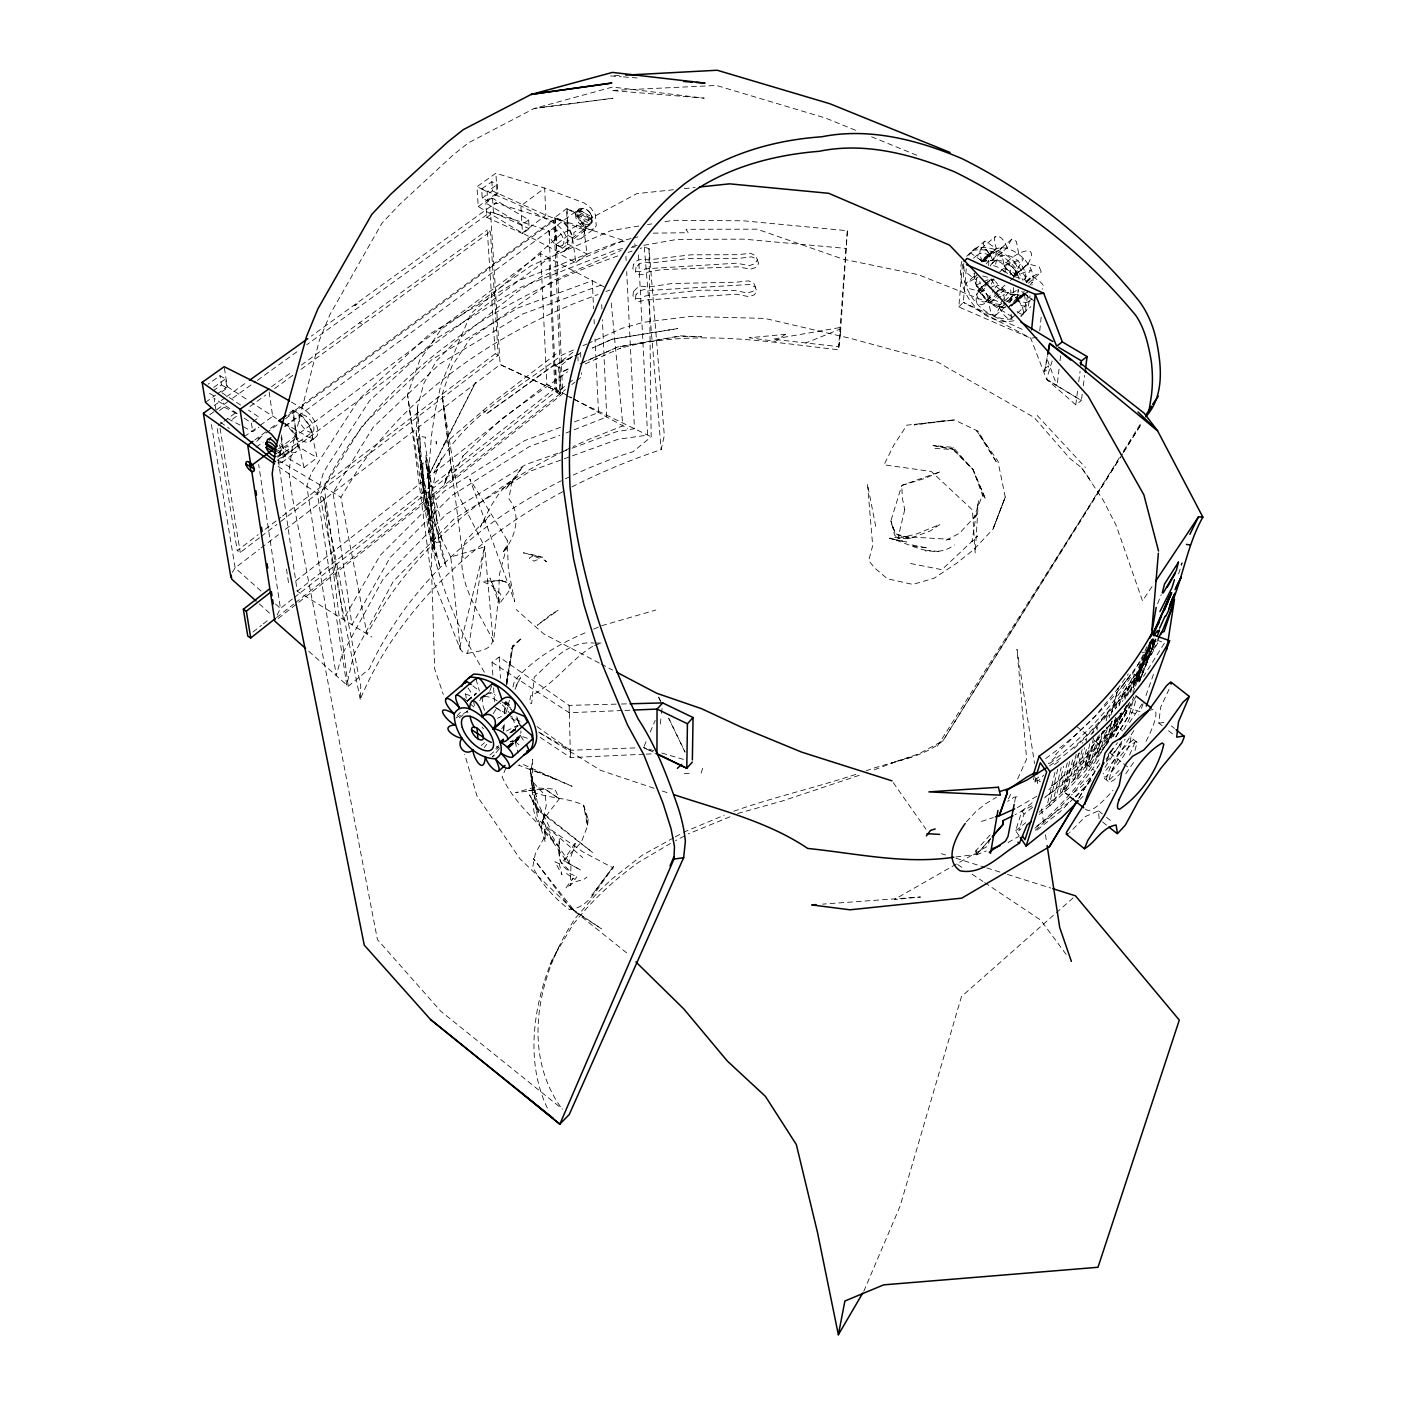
<?xml version="1.0" encoding="UTF-8"?>
<svg xmlns="http://www.w3.org/2000/svg" width="1405" height="1405" viewBox="0 0 1405 1405"><rect width="100%" height="100%" fill="white"/><g stroke="black" fill="none" stroke-linecap="round" stroke-linejoin="round"><path stroke-width="0.75" stroke-dasharray="5 3.75" d="M559.243 852.607L559.295 838.381C558.839 850.236 556.573 865.111 569.833 871.135L560.191 861.177L559.243 852.607L559.208 856.119M974.315 273.202C973.384 289.939 988.172 307.238 1005.19 307.396M452.709 477.63L452.638 479.614L442.013 394.594L451.813 366.301L469.762 339.149L553.728 280.28L621.115 250.389M585.218 363.93L620.589 348.124L619.728 348.422C691.523 328.436 766.111 341.52 838.539 349.775L840.699 328.875L805.803 342.961M988.699 265.703C987.908 226.872 1041.825 259.416 1031.902 285.075M1011.846 305.166L1025.404 293.434L1011.108 305.939L1017.062 299.897L1018.291 289.553L1017.238 299.072L1023.613 293.505M1027.441 295.911L1025.509 310.417L1020.978 316.283L1028.074 308.134L1029.988 295.823M510.12 746.547L518.287 739.329L520.57 735.957L520.992 730.916M562.755 491.715A554.466 399.845 -0.6 0 0 360.224 699.304L360.769 686.255L323.853 498.073L276.364 465.073M840.471 332.704L840.699 328.875L838.539 349.775M1099.149 818.676L1098.429 810.861L1085.503 816.463L1069.539 832.621M840.471 332.476L847.391 230.719L743.561 220.813L673.311 220.304L662.563 222.095M503.271 730.653L503.57 726.315M504.483 713.283L505.256 702.43M961.863 261.4C953.468 291.362 983.676 327.945 1015.095 320.481M847.391 230.719L838.662 346.684L772.943 339.22L840.857 327.383M503.324 730.846L503.815 724.471M504.658 713.863L505.484 703.238M506.994 684.112L513.018 645.65L522.045 637.782L511.789 648.32L506.169 684.13L513.018 645.65L511.789 648.32M1036.995 337.376L1030.743 338.201L958.825 306.94L962.566 262.928M966.236 268.864L963.338 302.391L958.825 306.94M591.259 218.39L577.929 211.558L578.07 215.334L591.365 222.148L592.014 216.95A7.921 4.654 54.5 0 0 586.096 209.327A7.921 4.654 54.5 0 0 580.493 211.066L576.191 211.909L580.493 211.066L592.014 216.95M1086.188 741.506L1086.486 738.415L1082.184 743.192M1039.735 330.825L1041.281 316.213M1162.093 725.683L1158.862 723.136L1160.512 707.558L1169.469 688.362M1010.16 274.976L1011.143 266.054M660.315 724.049L661.281 715.602M661.509 713.494L662.229 707.154M506.485 685.043L507.837 673.504M503.657 731.039L504.658 722.75M1059.054 369.111L1057.034 385.866L1081.393 400.53L1075.773 404.833L1046.567 379.315L1030.743 338.201L963.338 302.391L1025.123 330.702M1060.055 360.734L1060.828 354.446M1097.077 730.003L1097.446 727L1092.493 733.533M1149.501 642.7L1149.027 646.599L1150.572 644.315L1149.834 646.739L1152.996 638.608L1133.273 688.064M1075.773 404.833L1077.653 390.168M1078.724 381.791L1080.076 371.324M1082.201 394.261L1081.393 400.53L1046.567 379.315L1052.24 360.646M1083.29 385.883L1084.642 375.416M1109.458 717.586L1109.862 714.653L1107.807 716.445M638.871 226.012L610.894 230.648L531.195 265.615L441.188 329.227L419.726 360.242L407.538 394.629L430.018 566.742L433.969 582.144L460.278 649.18L463.106 652.324L467.566 653.413L484.707 546.791L458.276 494.929L442.013 394.594L463.351 560.191M1045.619 367.847L1048.727 365.897L1047.603 369.48L1044.512 371.429L1047.656 355.658M1119.188 704.976L1119.662 702.149L1115.254 708.998M1044.512 371.429L1047.305 356.378M1014.568 802.273L1015.797 795.862L1017.361 796.793L1014.147 797.162L1007.648 801.377M963.848 263.438C958.561 291.397 986.152 323.449 1015.095 318.777M1154.682 640.75L1145.777 665.496L1155.454 641.488M538.15 812.582L538.782 809.631L529.562 794.896L538.15 812.582L534.708 795.81C528.807 816.814 543.7 833.183 558.277 845.986L542.558 820.485L546.246 805.75L545.298 795.581L530.967 779.933L536.499 796.653L530.106 768.781L572.098 786.273L523.538 764.601L518.568 765.216L555.168 778.862M1034.589 774.77L1033.184 781.127L1038.699 780.653L1043.792 774.98M1035.836 777.72L1034.888 781.97L1040.455 781.479M571.905 486.938A554.466 399.845 -0.6 0 1 661.14 449.635L664.319 435.48L649.04 248.685L644.315 247.157A596.826 400.443 -0.9 0 0 640.241 248.439M1054.944 772.451L1047.673 803.045L1048.429 805.03L1054.013 797.302L1061.179 767.622M1057.772 769.132L1049.482 803.923L1050.255 805.838L1055.875 798.093L1063.603 766.234M1067.273 762.827L1060.529 791.015L1061.197 792.841L1066.219 785.518L1073.139 757.91M1069.697 761.545L1062.443 791.788L1063.111 793.614L1068.415 785.781L1076.195 754.362M512.948 687.027L514.423 681.039C533.76 657.997 560.665 643.086 588.028 631.6M1079.093 753.08L1072.805 778.563L1073.367 780.284L1078.338 772.364L1084.607 747.671M1082.166 749.515L1074.807 779.301L1075.369 781.022L1080.375 773.084L1086.68 748.356M459.734 647.09L484.707 546.791L450.777 557.047L460.278 649.18M1093.512 738.169L1086.522 769.009L1091.246 760.983L1097.621 736.712M1112.005 721.222L1106.666 742.209L1110.898 733.99L1115.64 717.411M1089.823 743.754L1084.414 768.289L1089.121 760.281L1094.407 740.207M1102.451 731.408L1096.515 753.941L1097.27 754.907L1101.362 747.32L1106.754 727.491M506.204 712.423L509.4 700.322M1099.184 734.85L1094.671 754.748L1099.132 746.652L1103.452 730.811M1115.781 737.01L1129.392 714.495L1133.888 697.582M1138.401 680.687L1147.393 646.862M1106.139 720.923L1107.632 714.039L1102.978 720.73M1107.491 727.685L1104.33 741.559L1108.545 733.34L1112.093 720.923M1110.881 715.18L1118.24 688.099L1128.285 673.979M1148.886 651.867L1152.223 639.749M673.61 837.837L642.331 855.153L611.948 878.95L598.161 891.947L575.47 918.115C538.765 972.155 520.342 1051.063 561.298 1107.895M1115.658 708.506L1117.326 701.552L1111.864 712.212L1118.24 688.099L1095.777 715.461L1055.541 754.538L1057.403 755.293L1048.358 763.6M1155.718 639.468L1152.574 647.617L1154.752 640.013M1152.574 647.617L1155.086 638.906M1114.885 720.502L1113.779 725.928L1117.73 717.621M1119.188 705.784L1122.771 693.631L1126.845 686.641L1122.613 701.464M1118.538 716.919L1116.22 726.561L1122.051 712.177M1148.693 645.404L1151.31 639.415L1133.22 688.187M974.087 276.293L966.096 283.143L968.08 288.271L979.039 291.257L993.388 278.84L994.389 280.21L991.227 282.967M1124.053 697.986L1129.286 687.203L1126.915 695.984M552.516 958.807C532.952 1006.437 524.592 1063.884 548.986 1111.408M1129.989 691.734L1133.027 681.917L1136.873 674.751L1131.886 691.12M1124.931 699.339L1130.516 681.355L1134.327 674.189L1128.022 694.474M701.13 773.031L702.64 768.254M1019.134 835.835L1015.657 830.741L1021.892 810.948L1033.694 801.623M1032.605 807.331L1024.052 814.092L1018.801 830.671L1022.208 827.966M1028.407 283.23L1041.193 272.043L1039.243 266.827L1027.968 263.859L1013.549 276.381L1030.796 270.059L1022.752 281.685M485.024 411.858L483.004 410.383L486.797 413.544L553.675 365.212L573.1 356.554M1132.869 693.104L1152.118 639.644L1135.556 686.062M1130.164 692.542L1139.525 664.723L1142.845 657.821L1132.816 686.975L1148.148 646.318M452.673 479.404L456.221 468.919L455.642 470.341L463.439 455.343L462.052 457.029L501.322 418.953L567.532 371.851M1049.676 763.565C1089.876 732.093 1126.669 692.753 1147.358 645.72M1039.208 814.479C1078.127 782.638 1114.147 743.561 1133.73 696.827M1074.07 748.461C1106.455 717.2 1139.227 682.356 1153.891 638.994L1164.64 642.84L1143.477 676.508M1121.313 772.258L1114.393 779.687L1109.669 782.445L1102.486 776.93L1105.612 776.93L1111.654 771.661L1121.875 742.507L1125.194 739.293M1143.09 703.694L1140.228 711.808L1129.796 708.085M1145.971 695.58L1154.576 671.239M491.61 685.974L489.502 691.927L479.527 700.48M1152.539 639.293L1142.722 664.688L1151.573 639.96M1138.823 681.144L1149.29 652.412L1153.277 645.194M591.365 222.148L592.102 220.199L580.599 214.315L575.699 217.09A9.168 5.374 54.4 0 0 587.325 226.258A9.168 5.374 54.4 0 0 583.865 212.506A9.168 5.374 54.4 0 0 575.681 217.055L580.599 214.315A7.921 4.654 54.5 0 0 586.5 221.902A7.921 4.654 54.5 0 0 592.102 220.199M991.403 284.161L993.388 278.84M1145.865 656.908L1152.434 639.661M1155.771 639.31L1139.35 681.618L1155.788 639.872M1130.182 691.734L1145.356 655.046L1136.171 680.793L1144.776 658.84M1026.879 282.668L1024.842 279.419L1013.549 276.381C1022.208 267.617 1014.041 256.834 1004.189 266.002C996.619 252.9 966.218 270.726 992.562 251.442L981.305 261.084M1145.918 664.846L1155.876 639.064M1027.968 263.859C1042.071 239.201 1009.229 255.253 1004.189 266.002L1013.444 276.258L1027.863 263.719M1152.205 639.415L1145.11 657.487L1148.307 658.26L1155.507 640.171L1152.346 648.741L1149.413 647.565M1129.673 702.114L1124.861 714.337L1113.164 736.729M1157.615 603.746L1161.215 594.614M1136.399 680.775L1144.285 660.93M1126.863 706.469L1123.719 713.301L1123.684 712.212M1139.35 681.618L1147.428 661.579M1134.994 750.498L1137.031 742.279L1129.883 736.677M863.776 1291.318L900.078 1206.157L961.477 996.567L1073.842 897.251M646.037 741.787L643.543 747.618L653.378 752.307M650.216 732.075L655.204 720.414M505.905 768.131L502.147 776.86C517.795 811.651 553.921 832.059 570.957 866.393L570.254 885.8L573.047 878.143L565.794 888.136L574.329 882.024L583.936 879.39L586.904 877.071M553.5 958.351L558.733 947.567L549.425 966.113M1154.576 640.223L1152.012 646.124L1154.647 640.136M1142.687 673.627L1138.753 682.022M1049.5 765.883C1091.492 738.082 1121.155 697.038 1148.465 655.626L1151.134 654.87L1157.176 641.295M1018.643 253.515L1016.377 241.484L1012.232 238.938L997.006 251.6L992.492 260.347L982.165 261.067L1001.572 247.754L992.492 260.347C989.085 247.104 974.561 241.625 982.042 261.084L996.654 248.667M1011.53 239.149L1006.999 247.912L992.492 260.347M1119.978 713.406L1122.507 714.337L1126.617 705.31M990.402 838.715L986.767 846.688L894.177 899.604L920.486 896.987L822.61 904.117M1008.509 798.901L1012.144 790.945M1017.571 779.002L1026.633 759.086L1016.992 649.268L1034.537 763.582M997.813 293.294L988.33 301.548L991.192 314.018L995.355 315.545L999.745 307.151L1004.452 303.023M514.985 689.311L520.447 677.649L514.458 688.836M1122.174 713.758C1101.889 757.681 1072.068 797.39 1034.783 828.318M277.189 615.004L280.438 608.4L292.486 598.916M1106.49 760.614L1113.989 745.598M1148.465 655.626L1140.474 671.169L1118.24 701.323M1104.962 767.358L1121.822 741.348M1009.721 302.795L1013.989 294.628L1024.544 294.014L1034.818 301.373M1129.585 755.065L1134.854 742.595L1133.73 739.715C1120.259 748.285 1109.335 764.302 1106.315 779.986L1109.406 779.951L1119.1 770.484M1178.584 573.89L1182.237 562.773L1180.938 564.371M953.187 447.37L952.467 448.722L932.99 445.49L953.187 447.37L972.963 469.463L985.66 499.425L972.963 469.463L952.467 448.722L972.963 469.463L983.623 498.195L983.114 493.313L973.384 518.919L976.405 514.985L959.562 533.215L945.495 540.539L950.219 539.362L904.451 536.605L889.33 538.291C910.598 543.366 933.359 560.577 954.452 544.964M1122.507 714.337L1128.461 703.571M1151.134 654.87L1159.09 640.522M508.592 748.075L518.48 739.522L520.131 736.606L508.68 746.722M1013.444 276.258L1023.595 258.362L1004.189 266.002L1001.853 253.936L997.006 251.6M963.918 266.37L964.076 270.621L974.28 278.963L966.096 283.143M983.412 261.049L989.84 255.534C980.286 250.248 972.646 254.99 982.113 261.207M1006.999 247.912C1003.592 234.635 989.155 229.349 996.531 248.703L985.116 241.045L969.292 254.112L968.625 256.36M555.361 954.03L573.064 924.508C591.839 900.447 614.213 879.758 639.029 862.055L670.431 843.457M1079.339 752.957L1077.319 756.329A59.133 12.592 -56.1 0 0 1065.148 792.947L1068.538 795.652M1106.244 744.334L1113.726 729.862L1114.464 724.418L1111.373 724.207L1106.385 728.299M1078.654 798.339L1097.814 766.656M1115.851 736.852L1129.392 714.495M1099.922 763.301L1078.425 798.865M563.879 451.04A554.132 414.317 4.6 0 0 382.652 606.872L366.968 633.971L340.923 497.23L357.59 470.148A581.688 416.811 4.1 0 1 576.015 302.76L598.021 294.488M493.278 713.652L496.545 708.348M999.745 307.151C998.92 310.47 1013.462 327.681 1011.056 314M1017.466 313.069L1025.755 305.482L1024.544 294.014M1133.853 730.565L1120.61 751.886L1103.03 773.944M1025.018 292.907L1017.062 299.897C1031.85 307.115 1032.974 297.07 1021.646 291.608M1119.047 458.223L943.018 740.698C921.68 758.647 891.841 761.001 866.323 770.783M1123.684 450.777L1141.053 422.905M1122.665 453.78L943.018 740.698L919.046 753.765L891.192 763.143L914.392 756.031M1123.824 451.936L1141.211 424.17L1121.243 455.606M1126.757 705.415C1105.454 740.927 1077.126 772.311 1044.582 797.864M937.451 746.055L1120.066 457.468M1153.891 638.994C1127.021 686.343 1089.525 727.193 1045.267 758.823M1136.101 696.388L1107.579 742.191M1126.529 712.809C1106.473 746.389 1078.566 775.209 1045.742 796.459M232.229 572.432L235.144 567.883L259.398 549.285M1141.966 704.046L1128.795 723.645M984.87 288.464L980.11 292.591L987.013 300.249L994.038 289.676M995.214 287.92C999.166 279.156 1006.454 296.56 1013.989 294.628L1021.365 305.728L1025.387 306.079M1152.03 586.57L1142.493 600.883L1116.15 525.382L1102.995 499.829L1081.674 467.883L1069.837 458.469L1034.185 417.478L937.75 362.174L850.447 338.359L764.882 318.426L690.364 316.441L643.718 322.272L622.081 328.296L589.011 343.048M1114.464 721.801L1118.029 716.48M1091.018 734.569L1094.407 729.599A61.785 13.154 -56.1 0 1 1127.793 694.562M1105.05 746.09L1091.966 761.844L1087.171 764.531L1086.012 763.811C1087.136 750.498 1097.182 739.416 1105.278 729.353M1108.036 754.836L1112.374 748.461M1106.069 759.332L1115.131 746.02A61.89 12.627 -56.1 0 1 1117.449 742.841M1125.774 773.856L1134.485 761.071M501.726 728.844L505.185 723.786M1121.348 712.985C1103.364 743.105 1077.705 767.674 1049.114 787.625M1011.108 305.939L1024.456 293.68M1099.061 759.789L1087.382 776.192L1071.646 794.896M999.429 294.137L989.893 302.444L998.147 306.501L1008.281 292.345L1002.766 295.366M966.64 256.254L975.158 248.264C997.849 243.609 1019.608 261.067 1027.213 281.843M484.233 747.618L486.762 744.264M277.962 462.895L281.773 462.614C285.356 457.468 281.597 449.828 279.209 444.647M1106.35 761.932L1121.875 742.507M1111.109 723.171L1085.538 754.854L1048.885 789.645M588.361 225.327L591.558 221.41M976.914 274.959L974.28 278.085L974.087 273.132M986.117 263.964L988.751 260.838L985.362 262.77M1017.132 311.506C1028.161 320.867 1022.454 302.83 1017.062 299.897M499.267 748.918L492.259 756.996L497.107 752.571M1111.654 771.661C1119.697 761.598 1129.462 750.656 1130.937 737.467M955.944 856.945L976.897 854.275L990.788 838.416M990.121 834.992L975.579 851.009L976.334 854.872L990.472 838.75M1091.088 780.355L1074.93 797.882M1070.294 796.442L1054.698 813.003L1035.028 830.443M1017.238 299.072L1024.192 291.362M1029.76 285.18L1032.552 282.089L1028.987 283.968M456.959 715.988L461.226 711.369M581.74 238.025L593.911 228.927L596.282 225.696L595.369 214.508L590.803 207.94L584.41 203.075L544.666 188.059L495.895 173.237L476.927 186.742L478.244 206.535L522.309 233.019L557.17 251.214A17.44 10.046 54.3 0 0 567.638 243.364A17.44 10.046 54.3 0 0 556.046 224.045L520.869 205.885L476.927 186.742M966.377 821.785L975.79 811.704L985.467 803.836L996.444 797.232M988.804 281.527L991.456 278.875M1080.006 799.357L1083.009 796.354M1013.989 294.628L1006.015 301.636M1073.771 798.145L1060.353 811.51L1035.099 831.655M1075.264 796.67L1088.664 783.305M256.764 441.398L262.542 435.655L255.868 440.59M986.152 284.179C974.596 289.219 970.398 313.139 988.33 301.548M981.761 261.716L992.562 251.442L981.445 261.26M509.435 746.599L520.131 736.606M1026.282 282.194L1032.657 276.311L1041.193 272.043M510.612 732.637L518.111 725.77M1014.234 303.866L1028.39 291.186L1016.482 300.635M507.521 746.705L520.605 735.149L511.719 741.05M508.944 745.95L518.287 739.329M509.242 746.88L518.48 739.522M1028.741 301.566L1031.92 298.773M1011.143 318.654L1015.885 314.474M1023.016 313.631L1030.936 306.624M981.814 261.242L996.127 248.632M981.955 261.997L989.893 254.99M1000.975 290.554L1002.661 289.096L1004.821 300.389M489.941 755.117L498.09 747.969M1005.278 307.607L1001.185 307.221L1005.945 303.041M1007.543 301.654L1015.481 294.699M995.355 315.545L1008.017 304.428M509.102 746.02L520.57 735.957L531.476 739.662M508.505 747.355L515.038 741.612L519.938 745.546M509.734 733.041L517.971 725.841M1026.124 281.351L1032.499 275.766M511.631 732.181L516.566 727.86M998.147 306.501L1012.425 293.996M1026.282 281.896L1032.657 276.311C1034.677 278.805 1047.99 284.758 1042.106 289.237M1026.265 282.581L1032.64 276.996M495.789 748.408L498.793 745.774M481.265 745.563L484.532 742.718M1001.027 292.749L1004.206 289.974M1023.297 294.295L1008.983 306.782L1019.521 294.874L1008.439 302.338M1014.059 303.708L1025.211 293.979M1013.725 276.75L1028.144 264.21M987.013 300.249L993.37 294.699M994.968 293.329L1001.326 287.797M986.767 301.056L993.072 295.559M994.652 294.189L1005.681 284.583M1010.406 280.491L1015.077 276.416M977.634 290.94L983.957 285.478M985.537 284.109L991.877 278.647M999.78 271.797L1006.033 266.406M984.22 241.432L983.149 244.013L989.84 255.534M992.123 263.315L998.393 257.94M443.313 444.77L491.61 403.305L558.084 352.514M983.254 261.681L989.682 256.184M484.216 695.633L480.686 698.654A24.254 11.749 48.8 0 1 500.672 703.519M459.417 717.902L467.619 710.86M983.184 285.777L978.389 289.887L974.649 280.157L977.862 277.4M984.782 284.407L991.175 278.91A18.212 12.452 50.5 0 0 1016.5 290.326M467.689 700.27L475.979 693.174M467.76 700.955L476.172 693.859M981.024 248.703L995.565 236.339M973.56 258.151L978.389 254.042M467.812 700.41L476.19 693.438M467.444 700.937L475.821 693.947M511.701 732.585L515.003 729.827M1026.212 281.65L1032.657 276.311M467.637 700.673L475.873 693.877M308.766 651.27L348.229 686.272L369.445 668.798L371.956 663.019A537.939 421.518 10.4 0 1 561.456 480.738M649.04 248.685L651.165 436.85L633.111 451.707L626.419 453.762A537.939 421.518 10.4 0 0 573.24 475.066M1015.657 830.741L1025.703 822.786M1039.103 812.16C1074.105 784.201 1102.767 748.812 1125.054 710.052L1138.77 714.934M276.522 617.62L293.68 604.097M295.384 602.745L565.442 389.624M571.853 384.566L575.067 382.02M576.665 380.755L581.477 376.962L581.336 372.834M278.26 618.463L297.122 603.588M298.826 602.236L562.72 393.822L555.379 218.372L625.172 240.957L614.986 243.223L516.671 281.544L429.544 334.162L359.223 399.038L311.295 473.046L306.799 486.218L336.234 675.647L341.907 654.958L383.249 578.79L446.351 514.177L525.927 464.458L560.033 452.498M297.21 591.224L554.835 388.605L549.021 258.046L278.366 460.331L297.21 591.224L371.886 636.974M294.207 597.564L556.011 391.398L548.916 230.771L490.538 212.032L306.676 344.769M252.935 632.039L261.541 625.278M263.244 623.925L268.408 619.851M572.45 356.431L558.61 367.249L559.752 394.12L556.872 392.539L566.9 384.636M568.568 383.319L573.591 379.368M295.893 580.827L546.844 384.25L540.679 253.673L606.345 288.043M1034.783 780.109L1039.735 776.227M1054.593 764.601L1061.197 759.42M556.872 392.539L555.695 365.669L574.259 351.197M261.119 547.95L278.453 534.673M285.373 529.351L500.145 364.545L561.175 392.978L553.886 220.761L495.526 202.9L311.313 336.094M259.433 537.816L240.273 552.464L237.252 550.62L258.169 534.655M265.141 529.334L280.824 517.356M282.563 516.021L495.245 353.709L487.289 230.016L490.363 231.632L498.213 355.325L278.611 523.152M261.172 536.482L276.873 524.486M522.309 233.019L545.878 215.176L544.666 188.059L520.869 205.885L522.484 233.564L486.762 217.354L485.831 203.075L492.54 198.245L528.684 219.883L529.141 228.664L522.484 233.564M281.457 435.111L284.425 456.063L304.042 467.602L317.144 457.714L311.963 434.444A18.722 9.097 52.6 0 0 298.826 414.159L292.661 410.594L297.526 446.263L317.144 457.714M575.822 262.542L587.062 254.042L584.111 231.105A17.352 10.098 54.4 0 0 572.608 211.804L566.601 208.73L567.954 244.119L556.679 252.549L575.822 262.542L572.766 239.57A17.404 10.063 54.3 0 0 561.21 220.234L555.203 217.125L556.679 252.549M277.663 457.257L312.49 431.967A10.362 5.058 52.6 0 0 307.502 417.232A10.362 5.058 52.6 0 0 299.669 421.324A10.362 5.058 52.6 0 0 312.49 431.967M561.947 245.717A9.659 5.567 54.3 0 0 558.207 231.298A9.659 5.567 54.3 0 0 549.724 236.005A9.659 5.567 54.3 0 0 561.947 245.717L590.715 224.238L585.095 224.291A9.694 6.358 46.8 0 1 579.352 219.918A9.501 6.235 46.8 0 1 578.983 209.152L551.269 229.647M277.136 460.454L288.745 451.778A18.792 9.027 52.5 0 0 298.194 447.791A27.275 13.084 52.6 0 0 297.316 441.328A18.792 9.027 52.5 0 0 284.916 424.433M284.425 456.063L297.526 446.263M281.773 462.614L296.139 451.848M310.365 441.205L315.774 437.166M564.845 250.687L569.534 247.175M278.524 448.81L540.679 253.673M277.944 453.253L287.902 445.824L288.745 451.778L282.616 448.195L296.841 437.605L293.118 410.26L287.603 414.317M567.076 208.379L554.764 217.459L560.771 220.55A17.422 10.063 54.3 0 1 572.327 239.851A17.422 10.063 54.3 0 1 561.86 247.702L555.906 244.611L568.112 235.513L567.076 208.379L573.082 211.453A17.352 10.116 54.4 0 1 584.111 227.347A25.185 14.647 54.5 0 1 584.322 233.774A17.352 10.116 54.4 0 1 574.065 238.587L568.112 235.513M1020.873 316.002L1023.543 314.018M492.839 675.085L492.049 662.317L499.179 657.013L569.148 705.363L619.201 704.063M507.205 746.547L513.826 741.629L510.208 741.647M1036.82 826.158L1071.453 800.446M256.079 447.317L263.139 442.101M284.302 426.435L548.916 230.771M285.25 426.418L300.6 415.072M254.744 440.011L268.741 429.684M270.498 428.402L277.488 423.239M288.007 415.494L555.379 218.372M266.072 433.056L278.436 423.941M285.496 418.725L553.886 220.761M227.891 418.708L252.742 431.739L258.924 427.19M252.953 421.746L259.152 417.197L248.492 410.207M528.684 219.883L522.01 224.765L485.831 203.075M222.183 422.571L216.897 426.418L237.252 550.62M223.939 421.289L236.268 412.35M271.481 386.761L292.609 371.429M301.408 365.037L487.289 230.016M232.369 419.305L239.412 414.176M249.967 406.502L265.808 394.981M274.607 388.57L293.961 374.485M301.004 369.375L490.363 231.632M486.797 413.544L553.447 365.686L572.959 356.852M209.767 414.721L230.912 399.459M232.668 398.177L255.587 381.651M257.343 380.386L299.634 349.845M219.514 410.453L224.168 407.099L223.5 402.989M486.762 217.354L493.436 212.524L492.54 198.245M221.937 391.767L227.013 388.114L225.555 378.911L219.988 375.697L208.116 384.162M487.676 200.915L497.879 193.609L497.317 184.477L491.873 181.684L481.652 188.99L482.249 198.105L487.676 200.915L487.096 191.8L497.317 184.477M496.457 202.619L494.279 204.199L497.335 202.706M212.998 390.941L221.463 384.882L219.988 375.697M482.249 198.105L492.452 190.799L491.873 181.684M205.464 402.357L215.545 395.104M217.231 393.909L227.311 386.656L224.168 366.687M478.244 206.535L497.089 193.012L495.895 173.237M213.683 387.411L225.555 378.911M214.122 405.588L224.73 398.001M226.486 396.754L247.702 381.58M244.277 436.656L258.467 426.523M260.241 425.258L272.675 416.372L268.741 389.027M1001.185 307.221L1006.63 303.55M1032.025 805.82L1014.972 814.76M480.475 697.653L489.502 691.927L495.702 695.194M1036.785 796.266L1016.623 808.015M455.993 717.973L470.991 709.226M683.445 832.304L724.242 815.216M1008.07 842.526L1018.853 836.379M969.696 253.761L971.399 253.48L982.042 261.084M684.516 835.975L675.524 840.664M989.893 302.444L1000.922 296.385M675.366 836.836L679.844 834.412M593.911 228.927L585.288 230.209L545.878 215.176L497.089 193.012M506.485 730.934L517.743 725.331M980.11 292.591L987.926 288.868M989.875 287.937L997.726 284.249L995.495 281.544M976.194 285.145L981.726 282.616M983.57 281.773L990.929 278.401M574.908 355.974L582.706 352.444M568.077 369.287L561.842 372.097L568.077 368.83M580.002 363.948L617.743 347L680.231 335.848L701.639 336.849L680.424 336.164L617.743 347L580.002 363.596M573.451 350.003L561.772 355.202C519.27 387.921 467.321 415.107 439.712 462.825C432.283 480.247 430.474 499.302 432.09 518.059L429.596 497.739L428.683 463.72L427.945 474.855L434.619 546.527L440.187 567.708L431.704 540.275L423.116 487.008L422.94 462.825L422.132 474.152L434.619 546.527L427.945 474.855M583.163 345.648L587.062 343.926M575.049 355.676L582.812 352.216M276.767 456.379L282.317 453.938M497.475 718.218L501.322 716.515M593.665 629.141L601.164 625.857L655.819 610.051M733.761 811.229C774.612 796.811 817.253 787.239 858.455 773.523M730.003 816.779L688.327 833.85M737.607 813.53L782.286 801.008L861.897 774.418M577.227 210.961L581.951 209.029M592.682 646.318C570.237 659.893 555.01 683.919 530.704 695.844L529.404 702.816L531.67 703.554L534.251 677.14C551.427 661.79 568.217 640.364 594.052 643.086M594.561 645.58L600.163 643.35M895.477 761.861L871.803 770.748M566.004 433.003L606.749 416.986L602.394 319.743M574.522 421.869L598.512 412.49L595.018 339.026M976.334 854.872L986.257 851.009M606.012 291.485L610.016 289.974M600.848 285.162L522.59 314.053L439.554 364.106L373.01 427.401L333.055 492.575L351.97 624.768L390.116 557.592L451.69 495.649L529.228 446.667L559.875 435.269M560.542 427.296L524.715 440.59L444.208 491.241L380.123 555.414L343.347 619.5L324.098 487.307L362.701 425.065L431.915 359.592L518.006 307.941L592.26 280.684L593.595 308.766M572.098 448.195L616.338 431.757L634.463 428.718L626.683 271.534M997.497 290.905L1002.661 289.096M562.053 451.795L568.077 449.688M981.41 821.416L993.388 817.517M1148.324 710.754L1153.066 709.349L1155.577 711.422A59.186 12.083 -56.1 0 1 1144.32 744.527M631.091 238.569L623.03 240.554L542.014 276.364L518.199 291.134L454.992 341.907L436.165 361.296L423.976 383.161L417.39 407.116L416.214 433.126L424.011 493.401L436.323 542.4L442.557 541.733L430.053 496.299L425.838 454.693L431.001 507.117L446.386 566.988L441.662 553.078L429.596 497.739M633.093 238.077L641.154 236.11M632.268 246.437L637.975 245.102L634.322 243.926M280.333 450.039L280.877 453.833L277.944 454.482A8.641 4.11 52.4 0 1 277.558 455.642M537.553 809.895L538.782 809.631L592.559 852.449L537.553 809.895L529.562 794.896M622.538 248.58L616.496 249.791L521.237 287.059L437.166 338.078L369.515 400.811L327.892 465.196L323.501 472.414L317.389 493.577L346.772 684.99L353.586 654.993L393.26 581.459L453.85 519.112L530.458 471.061L617.901 439.308L647.6 435.111L638.45 253.778M925.456 551.023L929.074 550.303L938.856 551.603M631.319 247.526L635.481 246.788M643.806 245.313L677.122 239.394L743.86 239.149L846.021 248.404M647.494 224.589L651.797 223.887M467.566 653.413C476.295 651.305 492.628 651.059 492.909 638.625L484.707 546.791M501.146 580.616L509.488 583.128L510.84 588.677L498.863 604.449L500.83 594.35L492.312 586.078L482.196 581.213L501.146 580.616L509.488 583.128M1158.862 723.136L1164.675 722.398M492.382 581.231L490.837 581.424L502.305 580.476M673.522 189.763L636.869 193.627L560.525 234.53L470.833 313.631L441.1 383.951L434.935 411.946L431.405 436.288L428.437 476.032L429.034 532.232L435.515 555.537L432.459 534.111L431.335 564.178L434.654 668.868L443.295 694.474M684.305 188.621L695.089 187.48M510.331 741.858L513.826 741.629M619.289 75.484L610.578 75.94L621.309 76.766M643.964 754.239L570.448 757.594L539.819 737.133M646.142 754.134L656.943 753.642M492.049 662.317L569.183 712.704L622.749 710.509M624.891 710.421L631.337 710.14M634.937 747.917L570.412 750.27L538.273 731.882M621.379 704.01L627.894 703.835M684.288 773.4L692.683 773.242M653.237 233.142L688.134 232.721L685.991 229.278L757.102 229.191L843.123 259.17L918.378 274.695L989.19 302.795L1015.411 318.759M595.983 643.069L601.761 643.016M935.028 448.476L953.925 449.565L932.99 445.49M623.469 76.924L638.485 78.065M972.541 250.494C993.651 246.138 1014.568 261.207 1022.858 280.262M910.598 563.51L941.894 569.675L977.652 535.99L971.926 541.786L978.407 500.514L975.193 553.078L972.418 509.91L931.269 471.448L884.026 464.809L893.914 444.981L906.892 425.153L954.522 419.972L978.143 431.247L997.076 463.088L976.668 430.738L997.866 460.945L1005.26 497.036L993.019 529.123L973.858 549.548L956.612 563.265L934.114 578.21L912.829 584.427L887.38 578.772L874.244 567.638L868.729 560.455L872.698 545.649L867.447 483.97L875.859 527.121M1141.949 652.183L1144.513 652.71M982.762 275.977L989.858 277.891M653.711 750.621L643.543 747.618L653.114 751.921M661.843 753.027L684.2 759.648M561.175 392.978L500.145 364.545L490.538 212.032M559.717 393.137L560.63 393.418L559.489 366.547M941.403 853.678L945.53 854.978M955.839 858.209L984.712 867.289M986.784 867.939L1005.348 873.769M1007.403 874.419L1050.712 888.03M465.143 693.965L472.256 696.318M654.045 788.258L600.831 770.449L539.52 732.795M662.229 790.997L668.359 793.035M1144.021 655.345L1147.727 656.662M855.522 130.261L825.402 118.002L716.515 85.459L611.245 90.482L704.221 98.139L612.527 87.057L534.093 108.536L468.866 142.59L454.184 154.041L399.775 204.322L381.967 223.149L330.017 314.386L319.163 340.871L292.433 446.386L288.903 472.361L292.398 497.089L377.418 939.541L440.749 1011.214L562.457 1109.125M871.592 136.812L919.783 156.447M493.436 212.524L529.141 228.664M1004.997 268.724L1016.114 274.116M566.601 395.701L572.415 398.546M574.346 399.477L651.165 436.85M492.452 190.799L497.879 193.609M481.652 188.99L487.096 191.8M567.954 244.119L587.062 254.042M224.168 407.099L239.447 415.09M599.268 663.072L543.665 633.848L516.197 609.577M601.182 664.073L612.685 670.132M555.695 365.669L558.61 367.249M1085.433 809.175L1088.278 810.72L1093.266 808.841A61.961 12.663 -56.1 0 0 1112.936 790.295M495.245 353.709L498.213 355.325M546.844 384.25L571.923 397.949M573.82 399.002L627.701 428.455M439.712 328.419L441.188 329.227M1065.166 792.947L1068.116 794.563L1073.174 792.771A61.855 13.172 -56.1 0 0 1094.284 772.908M359.504 322.834L362.613 324.555M494.806 707.014L506.151 713.494M508.03 714.583L521.273 722.152M291.467 402.146L304.727 409.786A18.704 9.115 52.6 0 1 317.811 430A18.704 9.115 52.6 0 1 308.345 437.131L283.933 422.94M293.118 410.26L299.265 413.825A18.722 9.097 52.6 0 1 312.402 434.057A18.722 9.097 52.6 0 1 302.936 441.17L296.841 437.605M221.463 384.882L227.013 388.114M276.434 418.567L249.089 400.934M209.626 393.365L215.176 396.614M275.521 448.95L280.842 452.076M274.028 449.793L280.877 453.833M278.366 460.331L340.923 497.23M1046.567 379.315L1057.034 385.866L1046.549 357.414M227.311 386.656L247.28 399.74M221.867 392.715L241.397 405.536M237.182 413.509L214.069 398.3L216.089 410.646M244.294 418.198L251.407 422.87L252.742 431.739M957.648 864.549L963.057 868.167M972.084 874.191L982.92 881.444M984.712 882.656L1040.666 920.064L1066.272 954.539M496.597 708.225L503.815 713.038M511.016 717.85L520.008 723.874M496.492 746.125L499.39 748.127M220.462 422.238L229.366 428.507M501.813 701.71L510.612 707.944M536.991 726.613L570.412 750.27L570.448 757.594L569.148 705.363L569.183 712.704M1137.031 742.279L1135.978 741.506C1122.525 750.112 1111.618 766.094 1108.563 781.777M1171.261 725.876L1174.457 728.405M1168.556 730.776L1175.037 735.886M1114.464 724.418L1122.7 730.934M1076.248 726.139L1088.085 735.535M1094.846 740.909L1103.311 747.636M1110.073 753.01L1121.91 762.406M1123.614 763.74L1130.375 769.115M1086.012 763.811L1094.249 770.379M472.835 685.816L477.735 689.732M1098.429 810.861L1104.874 816.006M1106.473 817.289L1112.9 822.434M1102.591 821.978L1107.368 825.806M626.648 952.871L569.903 907.402L533.391 858.631L574.979 911.546L601.358 928.758L569.903 907.402L574.979 911.546L519.973 858.789L476.91 795.792L464.669 754.222M540.17 821.205L582.724 857.612M463.773 698.144L468.55 702.342M470.131 703.729L474.908 707.927L473.696 701.991M261.031 591.048L235.144 567.883L211.207 423.344M275.573 604.062L280.438 608.4L258.678 464.493M259.293 603.904L270.638 614.073M1004.189 266.002L1013.549 276.381M505.818 701.534L510.63 706.013M504.904 702.324L512.878 711.404M504.852 702.395L511.596 709.876M1037.153 415.441L1085.398 467.461M1081.674 467.883L1091.861 482.143M893.246 782.638L925.93 829.126M1021.892 810.948L1024.052 814.092M468.041 688.029L472.835 695.124M520.57 735.957L524.135 741.26M484.444 672.205C449.565 616.321 427.348 552.903 423.116 487.008M685.008 752.184L668.552 718.096M450.777 557.047L423.766 503.095L407.538 394.629M658.664 697.214L662.422 705.011M669.008 718.675L684.99 751.851M658.594 697.126L660.403 700.937M518.937 722.89L516.917 718.341L519.604 724.4M467.935 712.809L467.549 711.562M476.032 679.23L479.368 691.032M515.038 741.612L518.164 753.098M439.8 516.285L425.276 460.752L437.096 520.465L424.749 441.943L425.68 437.289L419.937 436.34L420.745 473.731L434.619 546.527M976.106 850.464L976.897 854.275M360.224 699.304L319.971 495.368A596.826 400.443 -0.9 0 1 618.007 255.851M465.547 693.877L466.267 698.197M220.041 428.262L240.273 552.464M1036.855 778.669L1038.19 787.309M1041.491 808.876L1044.143 826.122M1045.46 834.746L1046.795 843.386M286.497 569.043L289.009 586.219M281.141 437.675L282.616 448.195M304.042 467.602L298.756 444.314A18.792 9.027 52.5 0 0 285.531 423.976M323.853 498.073L348.229 686.272M611.245 302.918L622.907 425.838L590.416 438.746A554.132 414.317 4.6 0 0 573.258 446.509M644.315 247.157L661.14 449.635M493.629 687.853L494.542 702.763M499.179 657.013L500.443 678.299M625.928 256.237L626.156 260.61M594.104 319.567L594.315 323.888M601.709 304.622L601.902 308.942M554.764 217.459L555.906 244.611M577.929 356.817L578.087 360.945M580.616 352.181L580.827 358.38M565.741 450.127A554.132 414.317 4.6 0 1 571.361 447.405M565.354 478.806A537.939 421.518 10.4 0 1 571.255 475.996M628.07 252.408A596.826 400.443 -0.9 0 1 632.11 251.056M280.842 443.559A9.993 4.759 52.4 0 1 283.529 452.445A9.993 4.759 52.4 0 1 277.61 453.13M279.419 451.04A10.379 4.092 59 0 1 278.805 457.117M578.965 208.923A9.694 6.358 46.8 0 1 590.363 213.244M590.135 213.384A9.501 6.235 46.8 0 1 590.469 224.15M995.653 264.175A18.177 12.469 50.6 0 1 1014.111 258.046A18.177 12.469 50.6 0 1 1024.614 282.159M1005.453 271.745A6.762 4.637 50.6 0 1 1008.281 265.422A6.762 4.637 50.6 0 1 1015.675 271.077A6.762 4.637 50.6 0 1 1012.829 277.382M990.279 266.089A18.212 12.452 50.5 0 1 1005.892 262.384A18.212 12.452 50.5 0 1 1019.222 280.139M1003.416 270.954A6.779 4.619 50.5 0 1 1007.596 273.536M997.55 301.32A20.812 14.155 50.5 0 1 979.724 281.562M993.511 265.685A20.812 14.155 50.5 0 1 1005.119 272.359M1013.304 287.603A20.812 14.155 50.5 0 1 1007.122 301.25M1000.729 304.358A20.829 14.155 50.5 0 1 976.651 277.698M1010.704 289.869A20.829 14.155 50.5 0 1 1007.631 301.46M483.496 728.826A7.938 3.811 48.7 0 1 482.196 727.21M502.235 704.889A24.254 11.749 48.8 0 1 509.207 712.844M512.368 718.043A24.254 11.749 48.8 0 1 515.038 731.584M484.655 710.315A24.236 11.767 48.8 0 1 494.718 694.685M505.765 701.833A24.236 11.767 48.8 0 1 511.49 708.085M516.706 716.691A24.236 11.767 48.8 0 1 518.726 723.206M1135.433 700.884A59.098 12.575 -56.1 0 1 1123.35 730.512M498.564 597.74L493.506 641.435C478.543 610.859 452.182 576.7 465.283 541.066L489.959 515.038L480.159 527.103C489.098 509.4 497.51 490.486 514.318 478.736L505.396 489.414L522.713 466.513L511.455 483.689L508.961 499.038C522.221 516.057 515.038 537.922 502.516 553.061L507.31 544.578L499.319 574.785L498.564 602.201L489.976 578.035L498.564 597.74M532.671 759.28L532.53 794.422L530.669 773.505L532.671 759.28M544.929 829.108L544.824 836.66L535.375 853.344L532.741 867.219C541.645 883.815 554.501 898.445 569.517 909.632C591.048 907.595 600.04 882.164 613.3 867.991L583.233 852.08L550.549 829.424L537.237 801.675L530.106 768.781L537.43 817.113L545.298 842.122L544.929 829.108M588.168 819.168L587.501 826.14L581.231 842.438L563.616 860.527L580.932 870.239L563.616 860.527L576.015 841.7L568.445 863.829L553.412 842.701L542.558 820.485L545.281 814.637L541.066 827.475L542.558 820.485L559.348 798.848L554.922 789.101L533.004 787.661L515.653 792.648L544.912 789.013L559.348 798.848L544.912 789.013L528.737 790.506C546.58 798.532 566.092 796.986 583.584 805.17L588.168 819.168M633.497 264.316L632.847 268.741L635.692 271.534L640.715 271.551L645.65 268.812L736.483 263.192L749.287 265.598L754.942 263.719L757.435 259.837L755.644 255.675L750.34 253.216L737.924 254.691L691.067 254.814L648.074 259.89L642.647 258.959L637.343 260.434L633.497 264.316M633.55 291.502L632.917 295.858L635.727 298.598L640.662 298.598L645.527 295.893L701.569 290.132L734.973 290.572L747.583 293.013L753.15 291.204L755.609 287.393L753.853 283.301L748.619 280.842L736.378 282.212L671.959 283.511L647.916 287.129L642.559 286.234L637.343 287.691L633.55 291.502M636.026 267.354L635.376 271.78L638.186 274.625L643.156 274.678L648.056 272.008L662.089 269.567L737.959 266.81L750.604 269.216L756.189 267.336L758.665 263.455L756.909 259.293L751.693 256.834L739.416 258.292L687.15 258.625L650.48 263.086L645.106 262.103L639.837 263.525L636.026 267.354M636.008 294.593L635.359 298.931L638.133 301.706L646.23 300.003L736.378 294.207L748.83 296.648L754.345 294.857L756.786 291.046L755.047 286.936L749.901 284.477L650.234 290.361L644.948 289.395L639.767 290.817L636.008 294.593M904.75 509.576L897.883 538.519L910.563 538.308L930.338 530.932L940.05 524.381L916.727 533.918L897.883 538.519L894.581 534.989L890.893 520.921L901.764 485.428L940.7 471.553L924.174 478.648L901.764 485.428L902.361 498.318L904.75 509.576M445.719 479.562L444.208 485.287L451.233 467.514L445.719 479.562M435.269 469.639L434.145 472.87L441.925 457.995L435.269 469.639M1005.26 497.036L993.019 529.123L1005.26 497.036M449.881 432.705L428.437 476.032L475.575 382.441L449.881 432.705M436.34 444.138L436.182 441.381L436.34 444.138M576.77 876.755L574.979 879.548L566.25 873.33L569.447 873.26L576.77 876.755M1130.674 674.523L1120.435 688.626L1130.674 674.523M613.405 866.516L591.804 895.248L613.405 866.516M551.375 614.161L537.325 625.243L558.189 610.227L551.375 614.161M585.288 230.209L574.065 238.587L573.855 232.668L585.095 224.291L585.288 230.209M357.274 303.726L354.85 305.482L357.274 303.726M785.36 334.32L775.63 341.345L749.462 337.762L785.36 334.32M533.162 555.783L529.264 558.136L533.865 561.157L539.977 558.663L533.162 555.783M611.948 339.22L592.453 348.036L611.948 339.22L677.667 328.594L611.948 339.22M546.036 106.798L534.093 108.536L612.984 98.245L546.036 106.798M942 421.008L914.093 424.872L954.522 419.972L942 421.008M906.471 541.944L889.33 538.291L906.471 541.944M910.563 538.308L905.347 537.694L895.371 533.742L890.893 520.921L895.371 533.742L910.563 538.308M926.562 547.845L914.602 546.457L910.826 544.666L926.562 547.845M535.937 555.449L523.345 552.832L540.855 557.346L546.422 561.824L542.576 557.223L535.937 555.449M559.225 863.724L554.957 861.774L561.982 874.718L559.225 863.724M507.24 540.293L469.779 479L514.722 601.779L508.347 569.078L507.24 540.293M586.64 817.64L583.584 805.17L587.501 826.14L586.64 817.64M430.896 520.904L416.214 433.126L430.896 520.904M424.011 493.401L419.041 447.756L417.39 407.116L424.011 493.401M976.668 294.716A6.814 4.601 50.4 0 0 985.766 301.724A6.814 4.601 50.4 0 0 984.185 291.538A6.814 4.601 50.4 0 0 976.668 294.716"/><path stroke-width="1.5" d="M1013.005 815.725L1003.205 820.573L1003.205 824.226L992.176 836.836M630.072 703.782L662.721 702.922L693.051 717.534L687.431 723.768L686.799 768.254L657.312 754.186M692.366 759.929L693.051 717.534M1151.907 629.949L1158.37 553.184M696.441 82.456L705.029 83.106L612.44 72.41L531.143 94.451L463.351 129.611L447.721 141.993L391.029 193.96L371.798 214.385L317.864 308.889L306.43 336.761L275.995 446.86L272.184 473.889L275.187 499.249L364.264 945.144L430.597 1019.573L559.84 1124.193L673.943 859.052L674.488 846.583L671.046 828.669L663.107 803.555L643.824 754.748L627.491 724.91L602.885 665.777L592.243 632.057L583.865 604.554L573.539 558.593L562.808 484.128C560.121 425.785 566.268 365.124 594.104 312.788C613.651 263.315 642.788 216.756 684.938 183.581C724.594 154.515 772.943 140.131 821.697 136.794C869.291 127.223 918.062 140.008 961.828 158.554C1030.251 192.608 1091.105 241.607 1139.104 301.056C1148.061 313.069 1153.593 327.031 1156.631 341.661C1161.654 367.091 1164.288 396.105 1145.83 416.758M1031.604 329.859L1035.239 294.365L966.5 264.632M465.16 683.216L466.776 681.39L471.184 684.516M1080.884 365.054L1081.411 360.857L1087.101 356.571L1062.338 341.889L1043.704 293.259L967.132 258.38L964.093 261.418M1085.468 369.129L1087.101 356.571M485.691 757.26C487.43 767.306 507.082 782.322 495.438 758.841C509.734 775.683 515.74 767.868 500.9 753.221C522.941 765.743 509.523 746.073 500.11 742.262C518.094 740.856 499.302 728.422 493.173 728.809C486.13 718.816 463.668 697.372 454.201 713.881C453.973 735.307 473.626 758.243 495.438 758.841C507.346 752.641 498.143 736.519 493.173 728.809C499.653 721.011 490.714 709.507 482.073 716.708C482.811 710.702 471.061 689.398 469.569 709.016C465.705 697.67 447.914 685.025 459.576 708.05C444.735 690.909 439.572 699.567 454.201 713.881C432.371 701.692 446.281 721.345 455.15 724.892C437.903 726.49 456.291 738.415 462.069 738.117C455.887 745.932 464.95 756.909 473.292 749.884M507.697 739.381L527.507 722.047L524.645 716.427L512.878 711.404L493.032 728.651M1166.694 649.514L1174.492 599.215M1047.99 353.639L1049.693 343.47L1071.137 359.399L1157.562 430.791L1202.873 517.128C1185.293 548.196 1182.378 584.919 1165.553 616.532M1171.103 684.182L1170.505 682.127L1166.536 685.71L1147.288 712.247L1125.352 735.535L1112.655 742.841L1105.05 753.185L1100.87 771.099L1086.293 800.815L1066.465 832.357L1066.395 834.254L1084.414 848.743C1095.742 842.385 1101.766 827.369 1116.114 824.998L1117.467 833.674L1125.387 825.034L1138.928 800.148L1160.881 768.289L1181.956 742.788L1184.397 736.536L1176.073 729.669M231.105 575.014L231.755 579.176L256.044 600.989M997.936 810.474L990.56 853.239L989.225 852.185L1005.488 841.138L1008.017 836.397L1014.164 804.398M1151.749 633.023L1156.175 607.399M521.694 1093.072L559.84 1124.193L569.253 1114.516L683.673 857.577L685.359 841.296A190.29 82.245 49.4 0 0 677.842 806.716C667.27 776.333 656.065 746.073 638.239 719.026C602.517 646.23 578.614 567.638 570.026 486.903C567.655 431.353 571.572 372.992 598.302 323.01C617.708 275.292 644.473 228.875 685.745 196.876C724.207 168.056 771.872 155.094 819.273 151.283C865.287 141.747 912.337 154.55 954.82 171.937C1024.315 206.342 1086.276 255.657 1135.732 315.335C1144.97 328.875 1148.5 345.314 1151.275 361.226A164.719 118.898 47.9 0 1 1151.169 397.141L1148.833 411.999M1047.708 354.218L1049.693 343.47L1070.698 360.066M635.921 961.951L683.743 1008.878L727.316 1061.038L765.391 1096.322L796.336 1144.566L817.552 1232.712L838.364 1334.75L844.897 1301.012L883.692 1284.855L1097.99 1267.275L1179.304 1020.083L1075.457 895.81L1052.784 888.68M493.173 728.809L513.018 711.562C519.639 703.765 510.63 692.191 501.989 699.532L482.073 716.708M683.234 858.508L683.673 857.577M1174.422 579.721L1171.981 587.729L1159.915 611.561M492.312 683.989L497.563 686.905L501.989 699.532M1033.237 774.858L1039.138 756.101C1084.607 723.909 1123.895 682.83 1151.362 634.182L1169.592 640.715L1146.322 706.118M1036.627 774.313L1040.28 762.722L1046.707 771.942L1024.983 839.716L1022.506 836.098M1172.876 597.23L1170.031 605.063M1020.293 837.538L1026.107 846.038L1050.027 771.749C1098.57 737.098 1140.438 692.946 1169.592 640.715M1171.507 604.958L1173.333 600.813L1169.627 605.871L1173.386 604.027L1164.078 631.565L1160.987 632.83L1158.036 639.345M1150.028 638.028L1151.362 634.182M485.217 757.646C483.706 776.438 472.343 755.75 473.081 750.094M965.2 823.506C956.296 835.747 943.458 859.667 960.124 870.801C983.201 875.456 1001.15 853.66 1019.468 843.176L1027.055 824.928L1031.428 821.433M1150.08 637.22L1159.301 622.345M1157.246 636.061L1159.459 629.984L1158.106 632.408M1167.186 602.815L1169.382 596.545L1154.857 629.686L1165.254 607.469M1167.151 587.395L1175.177 573.521M1164.605 609.875L1171.542 592.647L1164.552 608.084M1168.767 608.611L1174.984 593.349L1169.944 604.905M1160.969 634.322L1173.386 604.027M670.027 865.937L673.926 856.699M1169.944 605.309L1174.984 593.349M1166.589 604.343L1171.542 592.647L1163.094 612.176M486.92 688.397C485.287 686.869 479.527 674.435 476.032 679.23M1153.768 633.673L1161.391 616.093M275.784 450.215L265.633 444.243L266.616 441.978L267.178 445.771L274.028 449.793L273.747 447.896M1159.669 628.123L1165.079 616.163M1189.912 534.286L1198.5 516.812L1202.873 517.128M1175.019 589.643L1181.166 577.332L1176.248 587.027M838.364 1334.75L862.67 1293.197M1104.031 762.704L1097.972 772.768A59.221 12.101 -56.1 0 0 1084.976 804.204M816.077 904.609L811.739 904.925L850.025 909.808L961.775 898.146L1049.342 846.776L1076.406 802.062M1049.342 846.776L1077.301 800.692M275.643 456.643A8.641 4.11 52.4 0 1 266.107 447.51L267.178 445.771M461.543 686.536L464.774 681.285L470.095 677.14C495.456 677.386 515.811 698.127 527.156 719.501C532.881 730.02 538.378 748.602 524.1 754.819M1145.69 415.476L1151.485 406.186M926.404 835.87L930.532 830.425L935.186 828.932M1153.962 635.921L1157.492 630.529M1155.595 581.196L1198.5 516.812M1152.644 404.324L1158.352 396.175M509.242 768.114L529.088 750.463L526.506 744.808M993.3 835.518L1003.205 824.226L1003.205 820.573M692.331 762.054L686.799 768.254L656.943 753.642L657.048 709.086L662.721 702.922M1078.496 800.868L1061.917 817.411L1026.107 846.038M503.429 739.504L500.11 742.262L503.113 739.522M677.351 768.324L681.671 764.443M512.667 756.891L532.513 739.171L531.529 735.201L519.868 724.98M498.512 771.205L505.01 765.462M500.11 742.262L503.411 739.381M493.401 729.213L513.018 711.562M472.379 700.884L492.382 683.743M456.168 695.317L476.172 678.299M446.017 698.584L465.968 681.653M269.426 588.958L243.346 609.296L247.789 636.114L250.74 637.975L275.485 618.446M250.74 637.975L246.349 611.157L271.376 591.61L272.008 595.738M468.322 678.264L473.643 674.119C499.003 674.312 519.376 695.036 530.686 716.41C536.411 726.947 541.838 745.528 527.56 751.745M528.807 750.814L526.805 751.06M1062.338 341.889L1056.648 346.139L1035.239 294.365L1043.704 293.259M251.829 465.248L273.887 448.845M286.023 415.494L278.752 420.85L283.371 423.537M251.038 466.636L247.737 445.174L252.988 441.311M203.514 413.175L210.592 408.117M249.458 380.316L307.783 338.623M275.485 461.683L244.277 436.656L205.464 402.357L202.127 382.371L224.168 366.687L268.741 389.027L289.57 401.04M268.741 389.027L240.044 409.294L244.277 436.656M1006.788 790.541L1026.879 777L1035.063 772.645L1036.785 773.47M1046.04 768.043L1027.02 779.986L1006.261 789.715L1006.999 793.245L999.043 815.919L1014.673 808.894M1068.099 833.745L1066.395 834.254M992.211 848.69L1000.132 845.617M995.39 816.867L999.376 815.567L1007.403 792.824L1006.612 789.347L999.675 791.507M673.943 859.052L683.392 857.77M953.837 857.208C905.347 864.637 856.172 853.379 807.717 848.444C767.885 821.556 719.659 809.877 674.435 794.826M699.409 187.023L729.599 183.844L828.757 193.31L949.499 245.102L998.779 296.525L1088.155 396.21L1143.863 494.806L1158.545 551.059M625.805 75.132L717.2 70.25L829.793 103.707L950.043 152.442M633.479 710.052L657.048 709.086L687.431 723.768M939.611 834.412L926.966 833.657M1184.081 735.992L1176.652 737.151L1178.514 721.731L1189.315 696.459L1182.94 702.307L1165.518 726.613L1143.705 750.042L1132.676 756.189L1126.318 763.337L1121.752 772.065L1119.17 785.676L1104.418 815.322L1087.856 840.331L1084.414 848.743M683.568 81.49L692.156 82.14M1186.417 544.402L1190.281 544.982M891.999 780.846L801.623 752.114L741.805 727.421L701.499 708.664L656.785 693.297L616.532 672.134M279.367 420.394L282.458 422.185M1017.87 842.227L1019.468 843.176M266.669 443.734L271.973 446.86M266.107 447.51L276.258 453.481M1058.404 347.193L1081.411 360.857M245.893 464.001L254.358 469.024M1021.031 322.184L1052.872 341.555M471.536 729.827L483.46 737.204M243.346 609.296L246.349 611.157M247.737 445.174L274.572 463.826M204.076 414.053L248.948 445.684M202.127 382.371L240.044 409.294L271.516 434.338L276.873 440.819M1080.059 362.894L1144.162 413.193L1157.562 430.791L1138.015 412.016M1171.12 682.18L1189.315 696.459M1136.03 695.932L1151.362 707.997M1108.949 827.071L1116.922 833.446M1070.224 797.004L1083.747 807.822M553.359 1118.45L430.597 1019.573M305.535 648.408L274.836 621.168L251.706 470.938M1039.138 756.101L1050.027 771.749M1071.383 961.424L1059.704 927.493L1047.129 845.529M203.374 413.333L230.929 577.473M255.868 490.749L256.535 495.052M261.471 527.226L262.138 531.529M267.091 563.721L267.74 568.006M272.64 599.865L273.272 603.992M249.44 462.122L250.775 470.728M477.05 728.176L477.911 738.837M265.633 444.243A8.641 4.11 52.4 0 1 269.303 442.294A8.641 4.11 52.4 0 1 275.468 447.422M269.444 439.888A9.993 4.759 52.4 0 1 270.796 437.658M277.259 446.263A10.59 4.18 59 0 0 268.197 439.045A10.379 4.092 59 0 0 267.617 445.139M491.311 742.367A21.338 10.239 48.7 0 1 484.426 738.38M474.627 727.702A21.338 10.239 48.7 0 1 470.148 716.199M1119.82 739.715A61.89 12.627 -56.1 0 1 1148.324 710.754M1085.643 370.815L1085.556 372.132L1085.643 370.815M1178.444 562.193L1176.389 570.43L1163.235 592.945L1162.269 592.822L1164.534 584.006L1178.444 562.193M1118.889 799.919L1117.467 805.153L1117.66 808.367L1119.416 809.368C1140.878 794.826 1158.159 769.554 1163.797 744.246L1162.198 742.999C1141.387 755.047 1129.076 778.774 1118.889 799.919M543.946 92.484L531.143 94.451L611.807 83.053L543.946 92.484M998.393 787.239L928.898 791.893L1000.413 795.16L998.393 787.239M246.209 465.196A6.006 2.81 52.3 0 0 253.603 471.377A6.006 2.81 52.3 0 0 250.582 462.948A6.006 2.81 52.3 0 0 246.209 465.196M462.315 727.509A21.391 10.204 48.7 0 0 489.625 750.621A21.391 10.204 48.7 0 0 480.651 722.258A21.391 10.204 48.7 0 0 462.315 727.509M471.852 731.32A7.956 3.794 48.7 0 0 482.003 739.891A7.956 3.794 48.7 0 0 478.631 729.318A7.956 3.794 48.7 0 0 471.852 731.32"/></g></svg>
